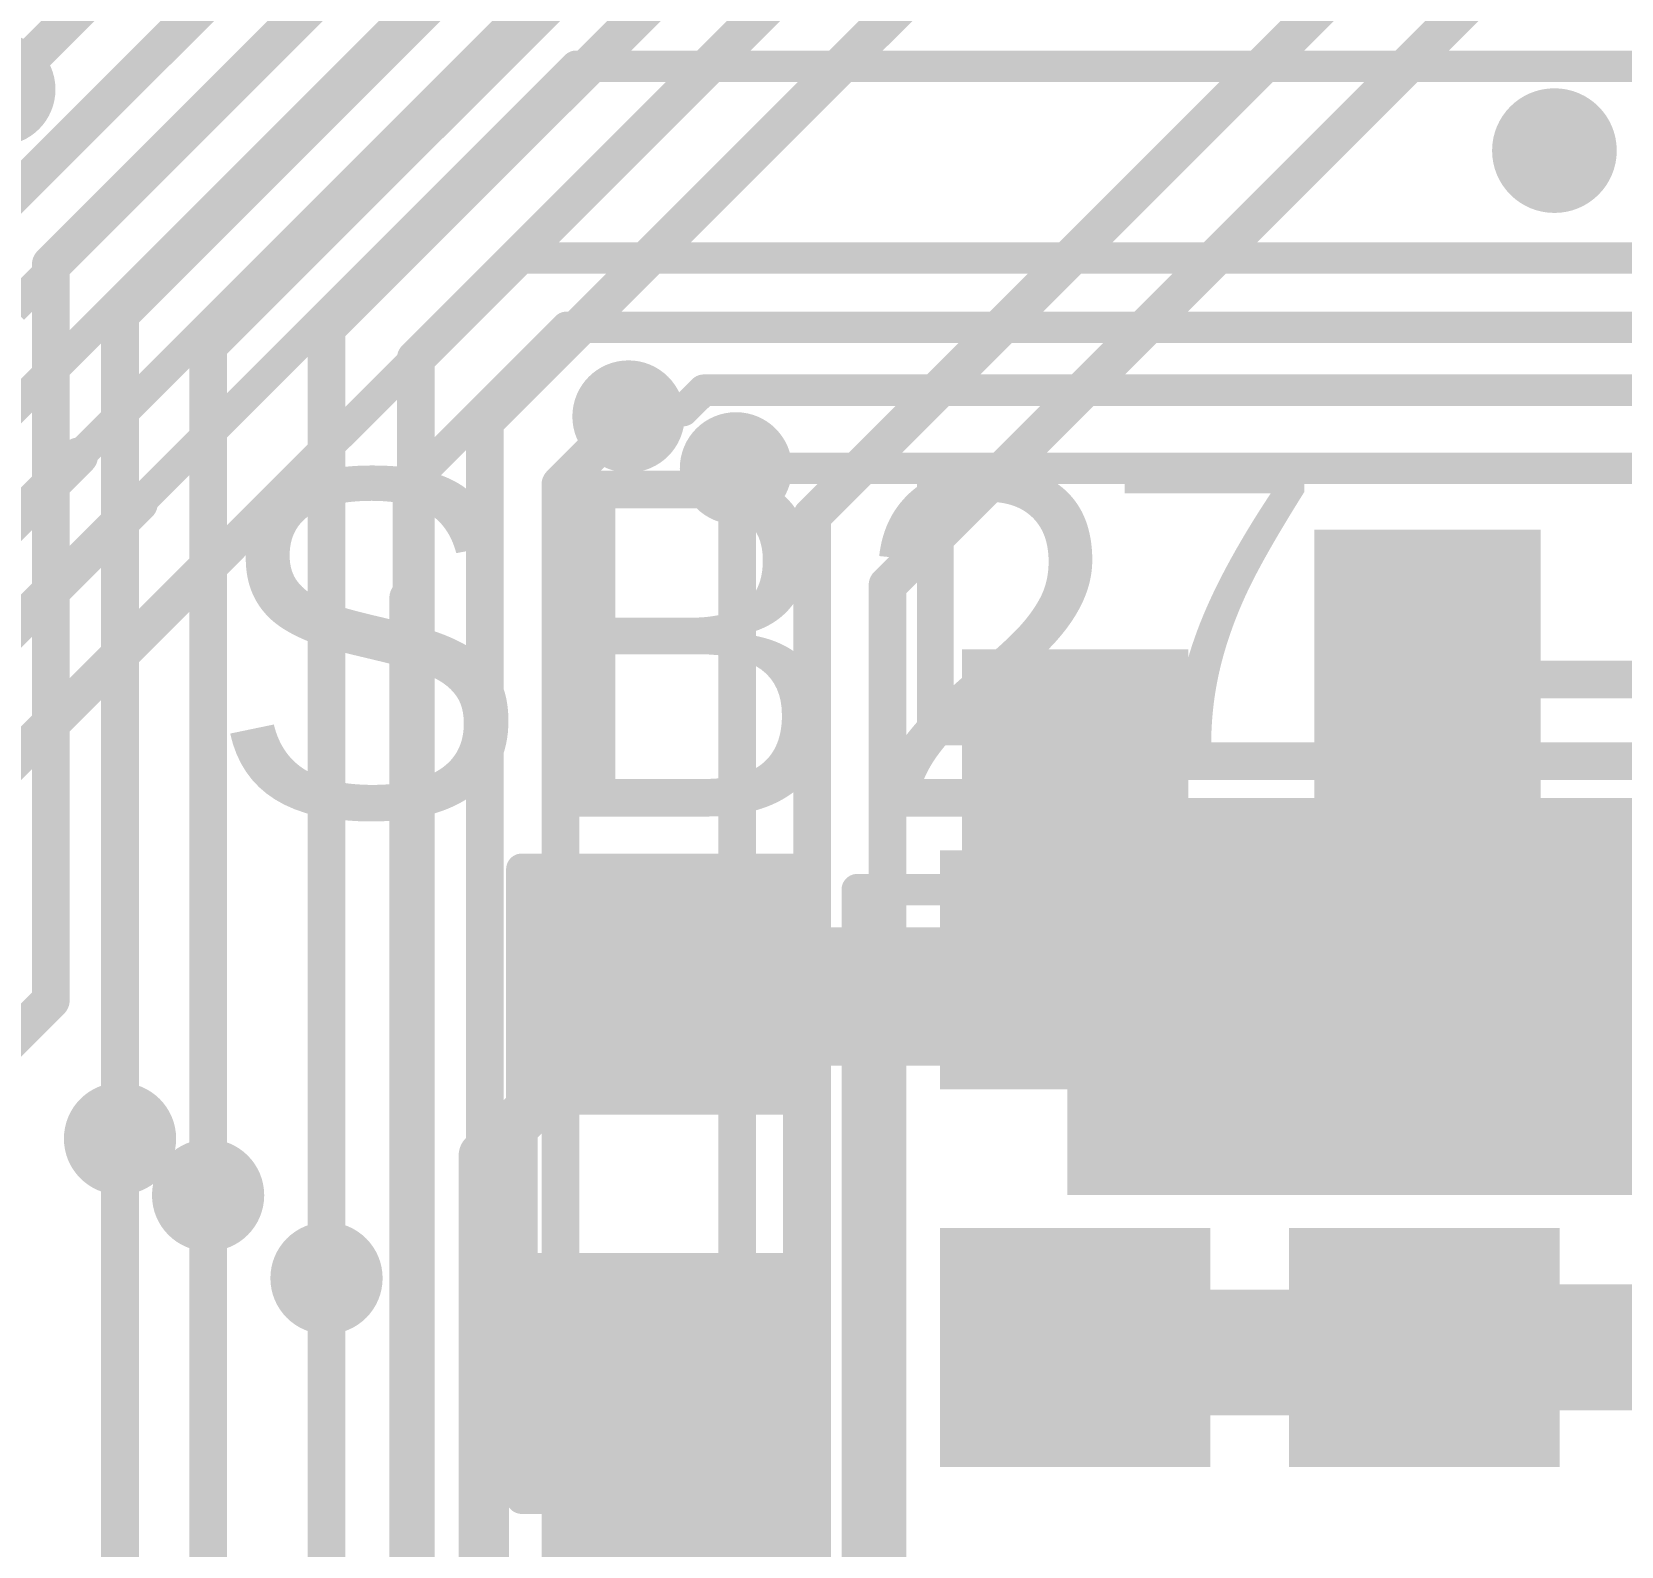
# Model space of a CAD drawing. Header units: millimetres. Extents: x -0.39 to 4.37, y -0.38 to 3.54.
# Drawn here: x 1.289 to 1.5416, y 0.4082 to 0.649 of the extents above; entities that cross this region are included whole.
import ezdxf

# ---------------------------------------------------------------- set-up
doc = ezdxf.new("R2010")
doc.units = ezdxf.units.MM
doc.header["$MEASUREMENT"] = 0
for name, color, linetype in [('BottomLayer', 5, 'Continuous'), ('BottomPaste', 16, 'Continuous'), ('BottomSolder', 6, 'Continuous'), ('TopLayer', 1, 'Continuous'), ('TopOverlay', 2, 'Continuous'), ('TopPaste', 8, 'Continuous'), ('TopSolder', 216, 'Continuous'), ('ViaHoleLayer', 16, 'Continuous')]:
    doc.layers.add(name, color=color, linetype=linetype)
doc.styles.add('Arial', font='', dxfattribs={"height": 0.2})
doc.styles.get('Arial').set_extended_font_data('Arial')

# ---------------------------------------------------------------- blocks, each defined once
blk = doc.blocks.new('PSPMAA0412_1R0M_ANP_2')
at = {"layer": 'TopLayer'}
for points in [[(-0.09744, 0.04528), (-0.04232, 0.04528), (-0.04232, -0.04528), (-0.09744, -0.04528)], [(0.04232, 0.04528), (0.09744, 0.04528), (0.09744, -0.04528), (0.04232, -0.04528)]]:
    blk.add_hatch(color=1, dxfattribs=at).paths.add_polyline_path(points)
at = {"layer": 'TopPaste'}
for points in [[(-0.09744, 0.04528), (-0.04232, 0.04528), (-0.04232, -0.04528), (-0.09744, -0.04528)], [(0.04232, 0.04528), (0.09744, 0.04528), (0.09744, -0.04528), (0.04232, -0.04528)]]:
    blk.add_hatch(color=8, dxfattribs=at).paths.add_polyline_path(points)
at = {"layer": 'TopSolder'}
for points in [[(-0.10144, 0.04928), (-0.03832, 0.04928), (-0.03832, -0.04928), (-0.10144, -0.04928)], [(0.03832, 0.04928), (0.10144, 0.04928), (0.10144, -0.04928), (0.03832, -0.04928)]]:
    blk.add_hatch(color=216, dxfattribs=at).paths.add_polyline_path(points)
at = {"layer": 'TopOverlay', "const_width": 0.005}
for points in [[(-0.08688, 0.056), (-0.08688, 0.08268)], [(0, 0.08268), (-0.08661, 0.08268)], [(0.08661, 0.08268), (0, 0.08268)], [(0.08688, 0.056), (0.08688, 0.08268)], [(-0.08688, -0.08268), (-0.08688, -0.056)], [(0.08688, -0.08268), (0.08688, -0.056)], [(0, -0.08268), (-0.08661, -0.08268)], [(0.08661, -0.08268), (0, -0.08268)]]:
    blk.add_lwpolyline(points, dxfattribs=at)
at = {"layer": 'TopOverlay', "const_width": 0.0025}
for points in [[(-0.08813, 0.08268, 1), (-0.08563, 0.08268, 1)], [(-0.08786, 0.08268, 1), (-0.08536, 0.08268, 1)], [(-0.00125, 0.08268, 1), (0.00125, 0.08268, 1)], [(-0.00125, 0.08268, 1), (0.00125, 0.08268, 1)], [(0.08536, 0.08268, 1), (0.08786, 0.08268, 1)], [(0.08563, 0.08268, 1), (0.08813, 0.08268, 1)], [(-0.08813, 0.056, 1), (-0.08563, 0.056, 1)], [(0.08563, 0.056, 1), (0.08813, 0.056, 1)], [(-0.08813, -0.056, 1), (-0.08563, -0.056, 1)], [(0.08563, -0.056, 1), (0.08813, -0.056, 1)], [(-0.08813, -0.08268, 1), (-0.08563, -0.08268, 1)], [(-0.08786, -0.08268, 1), (-0.08536, -0.08268, 1)], [(-0.00125, -0.08268, 1), (0.00125, -0.08268, 1)], [(-0.00125, -0.08268, 1), (0.00125, -0.08268, 1)], [(0.08536, -0.08268, 1), (0.08786, -0.08268, 1)], [(0.08563, -0.08268, 1), (0.08813, -0.08268, 1)]]:
    blk.add_lwpolyline(points, format="xyb", close=True, dxfattribs=at)
blk = doc.blocks.new('RES0603_B_325')
at = {"layer": 'BottomLayer'}
for points in [[(-0.045, -0.0175), (-0.045, 0.0175), (-0.015, 0.0175), (-0.015, -0.0175)], [(0.015, -0.0175), (0.015, 0.0175), (0.045, 0.0175), (0.045, -0.0175)]]:
    blk.add_hatch(color=5, dxfattribs=at).paths.add_polyline_path(points)
at = {"layer": 'BottomPaste'}
for points in [[(-0.045, -0.0175), (-0.045, 0.0175), (-0.015, 0.0175), (-0.015, -0.0175)], [(0.015, -0.0175), (0.015, 0.0175), (0.045, 0.0175), (0.045, -0.0175)]]:
    blk.add_hatch(color=16, dxfattribs=at).paths.add_polyline_path(points)
at = {"layer": 'BottomSolder'}
for points in [[(-0.049, -0.0215), (-0.049, 0.0215), (-0.011, 0.0215), (-0.011, -0.0215)], [(0.011, -0.0215), (0.011, 0.0215), (0.049, 0.0215), (0.049, -0.0215)]]:
    blk.add_hatch(color=6, dxfattribs=at).paths.add_polyline_path(points)
blk = doc.blocks.new('S______B______382')
at = {"layer": 'TopLayer'}
for points in [[(-0.045, -0.0175), (-0.045, 0.0175), (-0.015, 0.0175), (-0.015, -0.0175)], [(0.015, -0.0175), (0.015, 0.0175), (0.045, 0.0175), (0.045, -0.0175)]]:
    blk.add_hatch(color=1, dxfattribs=at).paths.add_polyline_path(points)
at = {"layer": 'TopPaste'}
for points in [[(-0.045, -0.0175), (-0.045, 0.0175), (-0.015, 0.0175), (-0.015, -0.0175)], [(0.015, -0.0175), (0.015, 0.0175), (0.045, 0.0175), (0.045, -0.0175)]]:
    blk.add_hatch(color=8, dxfattribs=at).paths.add_polyline_path(points)
at = {"layer": 'TopSolder'}
for points in [[(-0.049, -0.0215), (-0.049, 0.0215), (-0.011, 0.0215), (-0.011, -0.0215)], [(0.011, -0.0215), (0.011, 0.0215), (0.049, 0.0215), (0.049, -0.0215)]]:
    blk.add_hatch(color=216, dxfattribs=at).paths.add_polyline_path(points)
at = {"layer": 'TopOverlay', "const_width": 0.005}
for points in [[(-0.05, 0.022), (-0.05, -0.022)], [(-0.05, 0.022), (0.05, 0.022)], [(0.05, 0.022), (0.05, -0.022)], [(-0.05, -0.022), (0.05, -0.022)]]:
    blk.add_lwpolyline(points, dxfattribs=at)
at = {"layer": 'TopOverlay', "const_width": 0.0025}
for points in [[(-0.05125, 0.022, 1), (-0.04875, 0.022, 1)], [(-0.05125, 0.022, 1), (-0.04875, 0.022, 1)], [(0.04875, 0.022, 1), (0.05125, 0.022, 1)], [(0.04875, 0.022, 1), (0.05125, 0.022, 1)], [(-0.05125, -0.022, 1), (-0.04875, -0.022, 1)], [(-0.05125, -0.022, 1), (-0.04875, -0.022, 1)], [(0.04875, -0.022, 1), (0.05125, -0.022, 1)], [(0.04875, -0.022, 1), (0.05125, -0.022, 1)]]:
    blk.add_lwpolyline(points, format="xyb", close=True, dxfattribs=at)
blk = doc.blocks.new('RES0603_B_394')
at = {"layer": 'BottomLayer'}
for points in [[(-0.045, -0.0175), (-0.045, 0.0175), (-0.015, 0.0175), (-0.015, -0.0175)], [(0.015, -0.0175), (0.015, 0.0175), (0.045, 0.0175), (0.045, -0.0175)]]:
    blk.add_hatch(color=5, dxfattribs=at).paths.add_polyline_path(points)
at = {"layer": 'BottomPaste'}
for points in [[(-0.045, -0.0175), (-0.045, 0.0175), (-0.015, 0.0175), (-0.015, -0.0175)], [(0.015, -0.0175), (0.015, 0.0175), (0.045, 0.0175), (0.045, -0.0175)]]:
    blk.add_hatch(color=16, dxfattribs=at).paths.add_polyline_path(points)
at = {"layer": 'BottomSolder'}
for points in [[(-0.049, -0.0215), (-0.049, 0.0215), (-0.011, 0.0215), (-0.011, -0.0215)], [(0.011, -0.0215), (0.011, 0.0215), (0.049, 0.0215), (0.049, -0.0215)]]:
    blk.add_hatch(color=6, dxfattribs=at).paths.add_polyline_path(points)

msp = doc.modelspace()

# ---------------------------------------------------------------- hatches: boundary and pattern name
at = {"layer": 'BottomLayer'}
h = msp.add_hatch(color=5, dxfattribs=at)
edge = h.paths.add_edge_path()
edge.add_arc((1.531, 0.63009), 0.00591, 0, 360)
h = msp.add_hatch(color=5, dxfattribs=at)
edge = h.paths.add_edge_path()
edge.add_arc((1.38382, 0.58782), 0.00492, 0, 360)
h = msp.add_hatch(color=5, dxfattribs=at)
edge = h.paths.add_edge_path()
edge.add_arc((1.4009, 0.57958), 0.00492, 0, 360)
for points in [[(1.49282, 0.48382), (1.52882, 0.48382), (1.52882, 0.56982), (1.49282, 0.56982)], [(1.43682, 0.48382), (1.47282, 0.48382), (1.47282, 0.55082), (1.43682, 0.55082)]]:
    msp.add_hatch(color=5, dxfattribs=at).paths.add_polyline_path(points)
h = msp.add_hatch(color=5, dxfattribs=at)
edge = h.paths.add_edge_path()
edge.add_arc((1.507, 0.546), 0.00492, 0, 360)
h = msp.add_hatch(color=5, dxfattribs=at)
edge = h.paths.add_edge_path()
edge.add_arc((1.45082, 0.53882), 0.00492, 0, 360)
h = msp.add_hatch(color=5, dxfattribs=at)
edge = h.paths.add_edge_path()
edge.add_arc((1.303, 0.473), 0.00492, 0, 360)
h = msp.add_hatch(color=5, dxfattribs=at)
edge = h.paths.add_edge_path()
edge.add_arc((1.317, 0.464), 0.00492, 0, 360)
h = msp.add_hatch(color=5, dxfattribs=at)
edge = h.paths.add_edge_path()
edge.add_arc((1.33582, 0.45082), 0.00492, 0, 360)
h = msp.add_hatch(color=5, dxfattribs=at)
edge = h.paths.add_edge_path()
edge.add_arc((1.457, 0.438), 0.01181, 0, 360)
h = msp.add_hatch(color=5, dxfattribs=at)
edge = h.paths.add_edge_path()
edge.add_arc((1.387, 0.435), 0.00591, 0, 360)
at = {"layer": 'BottomSolder'}
h = msp.add_hatch(color=6, dxfattribs=at)
edge = h.paths.add_edge_path()
edge.add_arc((1.28382, 0.63982), 0.00892, 0, 360)
h = msp.add_hatch(color=6, dxfattribs=at)
edge = h.paths.add_edge_path()
edge.add_arc((1.531, 0.63009), 0.00991, 0, 360)
h = msp.add_hatch(color=6, dxfattribs=at)
edge = h.paths.add_edge_path()
edge.add_arc((1.38382, 0.58782), 0.00892, 0, 360)
h = msp.add_hatch(color=6, dxfattribs=at)
edge = h.paths.add_edge_path()
edge.add_arc((1.4009, 0.57958), 0.00892, 0, 360)
h = msp.add_hatch(color=6, dxfattribs=at)
edge = h.paths.add_edge_path()
edge.add_arc((1.507, 0.546), 0.00892, 0, 360)
h = msp.add_hatch(color=6, dxfattribs=at)
edge = h.paths.add_edge_path()
edge.add_arc((1.45082, 0.53882), 0.00892, 0, 360)
h = msp.add_hatch(color=6, dxfattribs=at)
edge = h.paths.add_edge_path()
edge.add_arc((1.303, 0.473), 0.00892, 0, 360)
h = msp.add_hatch(color=6, dxfattribs=at)
edge = h.paths.add_edge_path()
edge.add_arc((1.317, 0.464), 0.00892, 0, 360)
h = msp.add_hatch(color=6, dxfattribs=at)
edge = h.paths.add_edge_path()
edge.add_arc((1.33582, 0.45082), 0.00892, 0, 360)
h = msp.add_hatch(color=6, dxfattribs=at)
edge = h.paths.add_edge_path()
edge.add_arc((1.457, 0.438), 0.01581, 0, 360)
h = msp.add_hatch(color=6, dxfattribs=at)
edge = h.paths.add_edge_path()
edge.add_arc((1.387, 0.435), 0.00991, 0, 360)
at = {"layer": 'TopLayer'}
h = msp.add_hatch(color=1, dxfattribs=at)
edge = h.paths.add_edge_path()
edge.add_arc((1.531, 0.63009), 0.00591, 0, 360)
h = msp.add_hatch(color=1, dxfattribs=at)
edge = h.paths.add_edge_path()
edge.add_arc((1.38382, 0.58782), 0.00492, 0, 360)
h = msp.add_hatch(color=1, dxfattribs=at)
edge = h.paths.add_edge_path()
edge.add_arc((1.4009, 0.57958), 0.00492, 0, 360)
h = msp.add_hatch(color=1, dxfattribs=at)
edge = h.paths.add_edge_path()
edge.add_arc((1.507, 0.546), 0.00492, 0, 360)
h = msp.add_hatch(color=1, dxfattribs=at)
edge = h.paths.add_edge_path()
edge.add_arc((1.45082, 0.53882), 0.00492, 0, 360)
h = msp.add_hatch(color=1, dxfattribs=at)
edge = h.paths.add_edge_path()
edge.add_arc((1.303, 0.473), 0.00492, 0, 360)
h = msp.add_hatch(color=1, dxfattribs=at)
edge = h.paths.add_edge_path()
edge.add_arc((1.317, 0.464), 0.00492, 0, 360)
h = msp.add_hatch(color=1, dxfattribs=at)
edge = h.paths.add_edge_path()
edge.add_arc((1.33582, 0.45082), 0.00492, 0, 360)
msp.add_hatch(color=1, dxfattribs=at).paths.add_polyline_path([(1.37382, 0.27382), (1.41582, 0.27382), (1.41582, 0.44982), (1.37382, 0.44982)])
h = msp.add_hatch(color=1, dxfattribs=at)
edge = h.paths.add_edge_path()
edge.add_arc((1.457, 0.438), 0.01181, 0, 360)
h = msp.add_hatch(color=1, dxfattribs=at)
edge = h.paths.add_edge_path()
edge.add_arc((1.387, 0.435), 0.00591, 0, 360)
at = {"layer": 'TopSolder'}
h = msp.add_hatch(color=216, dxfattribs=at)
edge = h.paths.add_edge_path()
edge.add_arc((1.28382, 0.63982), 0.00892, 0, 360)
h = msp.add_hatch(color=216, dxfattribs=at)
edge = h.paths.add_edge_path()
edge.add_arc((1.531, 0.63009), 0.00991, 0, 360)
h = msp.add_hatch(color=216, dxfattribs=at)
edge = h.paths.add_edge_path()
edge.add_arc((1.38382, 0.58782), 0.00892, 0, 360)
h = msp.add_hatch(color=216, dxfattribs=at)
edge = h.paths.add_edge_path()
edge.add_arc((1.4009, 0.57958), 0.00892, 0, 360)
h = msp.add_hatch(color=216, dxfattribs=at)
edge = h.paths.add_edge_path()
edge.add_arc((1.507, 0.546), 0.00892, 0, 360)
h = msp.add_hatch(color=216, dxfattribs=at)
edge = h.paths.add_edge_path()
edge.add_arc((1.45082, 0.53882), 0.00892, 0, 360)
h = msp.add_hatch(color=216, dxfattribs=at)
edge = h.paths.add_edge_path()
edge.add_arc((1.303, 0.473), 0.00892, 0, 360)
h = msp.add_hatch(color=216, dxfattribs=at)
edge = h.paths.add_edge_path()
edge.add_arc((1.317, 0.464), 0.00892, 0, 360)
h = msp.add_hatch(color=216, dxfattribs=at)
edge = h.paths.add_edge_path()
edge.add_arc((1.33582, 0.45082), 0.00892, 0, 360)
h = msp.add_hatch(color=216, dxfattribs=at)
edge = h.paths.add_edge_path()
edge.add_arc((1.457, 0.438), 0.01581, 0, 360)
h = msp.add_hatch(color=216, dxfattribs=at)
edge = h.paths.add_edge_path()
edge.add_arc((1.387, 0.435), 0.00991, 0, 360)
at = {"layer": 'ViaHoleLayer'}
h = msp.add_hatch(color=16, dxfattribs=at)
edge = h.paths.add_edge_path()
edge.add_arc((1.531, 0.63009), 0.00394, 0, 360)
h = msp.add_hatch(color=16, dxfattribs=at)
edge = h.paths.add_edge_path()
edge.add_arc((1.38382, 0.58782), 0.00394, 0, 360)
h = msp.add_hatch(color=16, dxfattribs=at)
edge = h.paths.add_edge_path()
edge.add_arc((1.4009, 0.57958), 0.00394, 0, 360)
h = msp.add_hatch(color=16, dxfattribs=at)
edge = h.paths.add_edge_path()
edge.add_arc((1.507, 0.546), 0.00394, 0, 360)
h = msp.add_hatch(color=16, dxfattribs=at)
edge = h.paths.add_edge_path()
edge.add_arc((1.45082, 0.53882), 0.00394, 0, 360)
h = msp.add_hatch(color=16, dxfattribs=at)
edge = h.paths.add_edge_path()
edge.add_arc((1.303, 0.473), 0.00394, 0, 360)
h = msp.add_hatch(color=16, dxfattribs=at)
edge = h.paths.add_edge_path()
edge.add_arc((1.317, 0.464), 0.00394, 0, 360)
h = msp.add_hatch(color=16, dxfattribs=at)
edge = h.paths.add_edge_path()
edge.add_arc((1.33582, 0.45082), 0.00394, 0, 360)
h = msp.add_hatch(color=16, dxfattribs=at)
edge = h.paths.add_edge_path()
edge.add_arc((1.457, 0.438), 0.00591, 0, 360)
h = msp.add_hatch(color=16, dxfattribs=at)
edge = h.paths.add_edge_path()
edge.add_arc((1.387, 0.435), 0.00394, 0, 360)

# ---------------------------------------------------------------- linework, layer by layer
at = {"layer": 'BottomLayer'}
for points, const_width in [([(1.28382, 0.63982), (1.40164, 0.75764)], 0.006), ([(1.27814, 0.61514), (1.405, 0.742)], 0.006), ([(1.292, 0.612), (1.411, 0.731)], 0.006), ([(1.303, 0.604), (1.419, 0.72)], 0.006), ([(1.317, 0.599), (1.427, 0.709)], 0.006), ([(1.33582, 0.60182), (1.432, 0.698)], 0.006), ([(1.35, 0.597), (1.44, 0.687)], 0.006), ([(1.361, 0.587), (1.45, 0.676)], 0.006), ([(1.413, 0.572), (1.506, 0.665)], 0.006), ([(1.425, 0.561), (1.517, 0.653)], 0.006), ([(1.292, 0.495), (1.292, 0.612)], 0.006), ([(1.303, 0.473), (1.303, 0.604)], 0.006), ([(1.33582, 0.45082), (1.33582, 0.60182)], 0.006), ([(1.317, 0.464), (1.317, 0.599)], 0.006), ([(1.35, 0.23256), (1.35, 0.597)], 0.006), ([(1.361, 0.225), (1.361, 0.587)], 0.006), ([(1.373, 0.577), (1.38382, 0.58782)], 0.006), ([(1.4009, 0.57958), (1.40108, 0.5794)], 0.006), ([(1.40108, 0.23008), (1.40108, 0.5794)], 0.006), ([(1.373, 0.218), (1.373, 0.577)], 0.006), ([(1.413, 0.22256), (1.413, 0.572)], 0.006), ([(1.425, 0.219), (1.425, 0.561)], 0.006), ([(1.28282, 0.48582), (1.292, 0.495)], 0.006), ([(1.50282, 0.439), (1.50364, 0.43982)], 0.02), ([(1.50364, 0.43982), (1.51032, 0.43982)], 0.02), ([(1.51032, 0.43982), (1.56382, 0.43982)], 0.02), ([(1.456, 0.439), (1.50282, 0.439)], 0.02), ([(1.456, 0.439), (1.457, 0.438)], 0.02)]:
    msp.add_lwpolyline(points, dxfattribs=dict(at, const_width=const_width))
for points, const_width in [([(1.2905, 0.612, 1), (1.2935, 0.612, 1)], 0.003), ([(1.2905, 0.612, 1), (1.2935, 0.612, 1)], 0.003), ([(1.3015, 0.604, 1), (1.3045, 0.604, 1)], 0.003), ([(1.3015, 0.604, 1), (1.3045, 0.604, 1)], 0.003), ([(1.33432, 0.60182, 1), (1.33732, 0.60182, 1)], 0.003), ([(1.33432, 0.60182, 1), (1.33732, 0.60182, 1)], 0.003), ([(1.3155, 0.599, 1), (1.3185, 0.599, 1)], 0.003), ([(1.3155, 0.599, 1), (1.3185, 0.599, 1)], 0.003), ([(1.3485, 0.597, 1), (1.3515, 0.597, 1)], 0.003), ([(1.3485, 0.597, 1), (1.3515, 0.597, 1)], 0.003), ([(1.3595, 0.587, 1), (1.3625, 0.587, 1)], 0.003), ([(1.3595, 0.587, 1), (1.3625, 0.587, 1)], 0.003), ([(1.38232, 0.58782, 1), (1.38532, 0.58782, 1)], 0.003), ([(1.3994, 0.57958, 1), (1.4024, 0.57958, 1)], 0.003), ([(1.39958, 0.5794, 1), (1.40258, 0.5794, 1)], 0.003), ([(1.39958, 0.5794, 1), (1.40258, 0.5794, 1)], 0.003), ([(1.3715, 0.577, 1), (1.3745, 0.577, 1)], 0.003), ([(1.3715, 0.577, 1), (1.3745, 0.577, 1)], 0.003), ([(1.4115, 0.572, 1), (1.4145, 0.572, 1)], 0.003), ([(1.4115, 0.572, 1), (1.4145, 0.572, 1)], 0.003), ([(1.4235, 0.561, 1), (1.4265, 0.561, 1)], 0.003), ([(1.4235, 0.561, 1), (1.4265, 0.561, 1)], 0.003), ([(1.2905, 0.495, 1), (1.2935, 0.495, 1)], 0.003), ([(1.2905, 0.495, 1), (1.2935, 0.495, 1)], 0.003), ([(1.3015, 0.473, 1), (1.3045, 0.473, 1)], 0.003), ([(1.3155, 0.464, 1), (1.3185, 0.464, 1)], 0.003), ([(1.33432, 0.45082, 1), (1.33732, 0.45082, 1)], 0.003), ([(1.49864, 0.43982, 1), (1.50864, 0.43982, 1)], 0.01), ([(1.49864, 0.43982, 1), (1.50864, 0.43982, 1)], 0.01), ([(1.50532, 0.43982, 1), (1.51532, 0.43982, 1)], 0.01), ([(1.50532, 0.43982, 1), (1.51532, 0.43982, 1)], 0.01), ([(1.451, 0.439, 1), (1.461, 0.439, 1)], 0.01), ([(1.451, 0.439, 1), (1.461, 0.439, 1)], 0.01), ([(1.452, 0.438, 1), (1.462, 0.438, 1)], 0.01), ([(1.49782, 0.439, 1), (1.50782, 0.439, 1)], 0.01), ([(1.49782, 0.439, 1), (1.50782, 0.439, 1)], 0.01)]:
    msp.add_lwpolyline(points, format="xyb", close=True, dxfattribs=dict(at, const_width=const_width))
at = {"layer": 'TopLayer'}
for points, const_width in [([(1.28595, 0.60495), (1.3545, 0.6735)], 0.005), ([(1.2855, 0.5885), (1.3605, 0.6635)], 0.005), ([(1.2965, 0.5815), (1.3685, 0.6535)], 0.005), ([(1.306, 0.574), (1.3755, 0.6435)], 0.005), ([(1.3755, 0.6435), (1.6875, 0.6435)], 0.005), ([(1.3205, 0.5675), (1.366, 0.613)], 0.005), ([(1.366, 0.613), (1.564, 0.613)], 0.005), ([(1.34882, 0.57682), (1.374, 0.602)], 0.005), ([(1.374, 0.602), (1.56714, 0.602)], 0.005), ([(1.3925, 0.58875), (1.39576, 0.592)], 0.005), ([(1.39576, 0.592), (1.57128, 0.592)], 0.005), ([(1.38382, 0.58782), (1.38475, 0.58875)], 0.005), ([(1.38475, 0.58875), (1.3925, 0.58875)], 0.005), ([(1.24, 0.525), (1.2965, 0.5815)], 0.006), ([(1.4009, 0.57958), (1.573, 0.57958)], 0.005), ([(1.34882, 0.559), (1.34882, 0.57682)], 0.005), ([(1.25148, 0.51948), (1.306, 0.574)], 0.006), ([(1.26382, 0.51082), (1.3205, 0.5675)], 0.006), ([(1.34882, 0.19182), (1.34882, 0.559)], 0.006), ([(1.507, 0.546), (1.564, 0.546)], 0.006), ([(1.45082, 0.53882), (1.45664, 0.533)], 0.006), ([(1.45664, 0.533), (1.55549, 0.533)], 0.006), ([(1.38762, 0.49559), (1.50287, 0.49559)], 0.022), ([(1.50287, 0.49559), (1.52087, 0.49559)], 0.022), ([(1.36082, 0.47028), (1.38637, 0.49583)], 0.008), ([(1.38637, 0.49583), (1.38887, 0.49583)], 0.008), ([(1.303, 0.19266), (1.303, 0.473)], 0.006), ([(1.36082, 0.26018), (1.36082, 0.47028)], 0.008), ([(1.317, 0.19111), (1.317, 0.464)], 0.006), ([(1.33582, 0.19437), (1.33582, 0.45082)], 0.006), ([(1.38887, 0.36778), (1.38887, 0.43583)], 0.01), ([(1.38887, 0.43583), (1.389, 0.4357)], 0.01), ([(1.389, 0.435), (1.389, 0.4357)], 0.01)]:
    msp.add_lwpolyline(points, dxfattribs=dict(at, const_width=const_width))
for points, const_width in [([(1.37425, 0.6435, 1), (1.37675, 0.6435, 1)], 0.0025), ([(1.37425, 0.6435, 1), (1.37675, 0.6435, 1)], 0.0025), ([(1.36475, 0.613, 1), (1.36725, 0.613, 1)], 0.0025), ([(1.36475, 0.613, 1), (1.36725, 0.613, 1)], 0.0025), ([(1.37275, 0.602, 1), (1.37525, 0.602, 1)], 0.0025), ([(1.37275, 0.602, 1), (1.37525, 0.602, 1)], 0.0025), ([(1.39451, 0.592, 1), (1.39701, 0.592, 1)], 0.0025), ([(1.39451, 0.592, 1), (1.39701, 0.592, 1)], 0.0025), ([(1.3835, 0.58875, 1), (1.386, 0.58875, 1)], 0.0025), ([(1.3835, 0.58875, 1), (1.386, 0.58875, 1)], 0.0025), ([(1.39125, 0.58875, 1), (1.39375, 0.58875, 1)], 0.0025), ([(1.39125, 0.58875, 1), (1.39375, 0.58875, 1)], 0.0025), ([(1.38257, 0.58782, 1), (1.38507, 0.58782, 1)], 0.0025), ([(1.295, 0.5815, 1), (1.298, 0.5815, 1)], 0.003), ([(1.29525, 0.5815, 1), (1.29775, 0.5815, 1)], 0.0025), ([(1.39965, 0.57958, 1), (1.40215, 0.57958, 1)], 0.0025), ([(1.34757, 0.57682, 1), (1.35007, 0.57682, 1)], 0.0025), ([(1.34757, 0.57682, 1), (1.35007, 0.57682, 1)], 0.0025), ([(1.3045, 0.574, 1), (1.3075, 0.574, 1)], 0.003), ([(1.30475, 0.574, 1), (1.30725, 0.574, 1)], 0.0025), ([(1.319, 0.5675, 1), (1.322, 0.5675, 1)], 0.003), ([(1.31925, 0.5675, 1), (1.32175, 0.5675, 1)], 0.0025), ([(1.34732, 0.559, 1), (1.35032, 0.559, 1)], 0.003), ([(1.34757, 0.559, 1), (1.35007, 0.559, 1)], 0.0025), ([(1.5055, 0.546, 1), (1.5085, 0.546, 1)], 0.003), ([(1.44932, 0.53882, 1), (1.45232, 0.53882, 1)], 0.003), ([(1.45514, 0.533, 1), (1.45814, 0.533, 1)], 0.003), ([(1.45514, 0.533, 1), (1.45814, 0.533, 1)], 0.003), ([(1.38212, 0.49559, 1), (1.39312, 0.49559, 1)], 0.011), ([(1.49737, 0.49559, 1), (1.50837, 0.49559, 1)], 0.011), ([(1.49737, 0.49559, 1), (1.50837, 0.49559, 1)], 0.011), ([(1.51537, 0.49559, 1), (1.52637, 0.49559, 1)], 0.011), ([(1.38437, 0.49583, 1), (1.38837, 0.49583, 1)], 0.004), ([(1.38437, 0.49583, 1), (1.38837, 0.49583, 1)], 0.004), ([(1.38687, 0.49583, 1), (1.39087, 0.49583, 1)], 0.004), ([(1.3015, 0.473, 1), (1.3045, 0.473, 1)], 0.003), ([(1.35882, 0.47028, 1), (1.36282, 0.47028, 1)], 0.004), ([(1.35882, 0.47028, 1), (1.36282, 0.47028, 1)], 0.004), ([(1.3155, 0.464, 1), (1.3185, 0.464, 1)], 0.003), ([(1.33432, 0.45082, 1), (1.33732, 0.45082, 1)], 0.003), ([(1.38637, 0.43583, 1), (1.39137, 0.43583, 1)], 0.005), ([(1.38637, 0.43583, 1), (1.39137, 0.43583, 1)], 0.005), ([(1.3865, 0.4357, 1), (1.3915, 0.4357, 1)], 0.005), ([(1.3865, 0.4357, 1), (1.3915, 0.4357, 1)], 0.005), ([(1.3865, 0.435, 1), (1.3915, 0.435, 1)], 0.005)]:
    msp.add_lwpolyline(points, format="xyb", close=True, dxfattribs=dict(at, const_width=const_width))

# ---------------------------------------------------------------- block references
for name, p, rotation in [('PSPMAA0412_1R0M_ANP_2', (1.50287, 0.42571), 270), ('S______B______382', (1.38887, 0.46583), 90), ('RES0603_B_325', (1.45482, 0.46982), 270), ('RES0603_B_394', (1.51032, 0.46982), 270)]:
    msp.add_blockref(name, p, dxfattribs=dict(rotation=rotation))

# ---------------------------------------------------------------- texts
at = {"layer": 'TopOverlay', "style": 'Arial'}
for s, height, p in [('SB2', 0.055, (1.31702, 0.52421)), ('L7', 0.045, (1.42451, 0.53551))]:
    msp.add_text(s, height=height, dxfattribs=at).set_placement(p)

doc.saveas('drawing.dxf')
